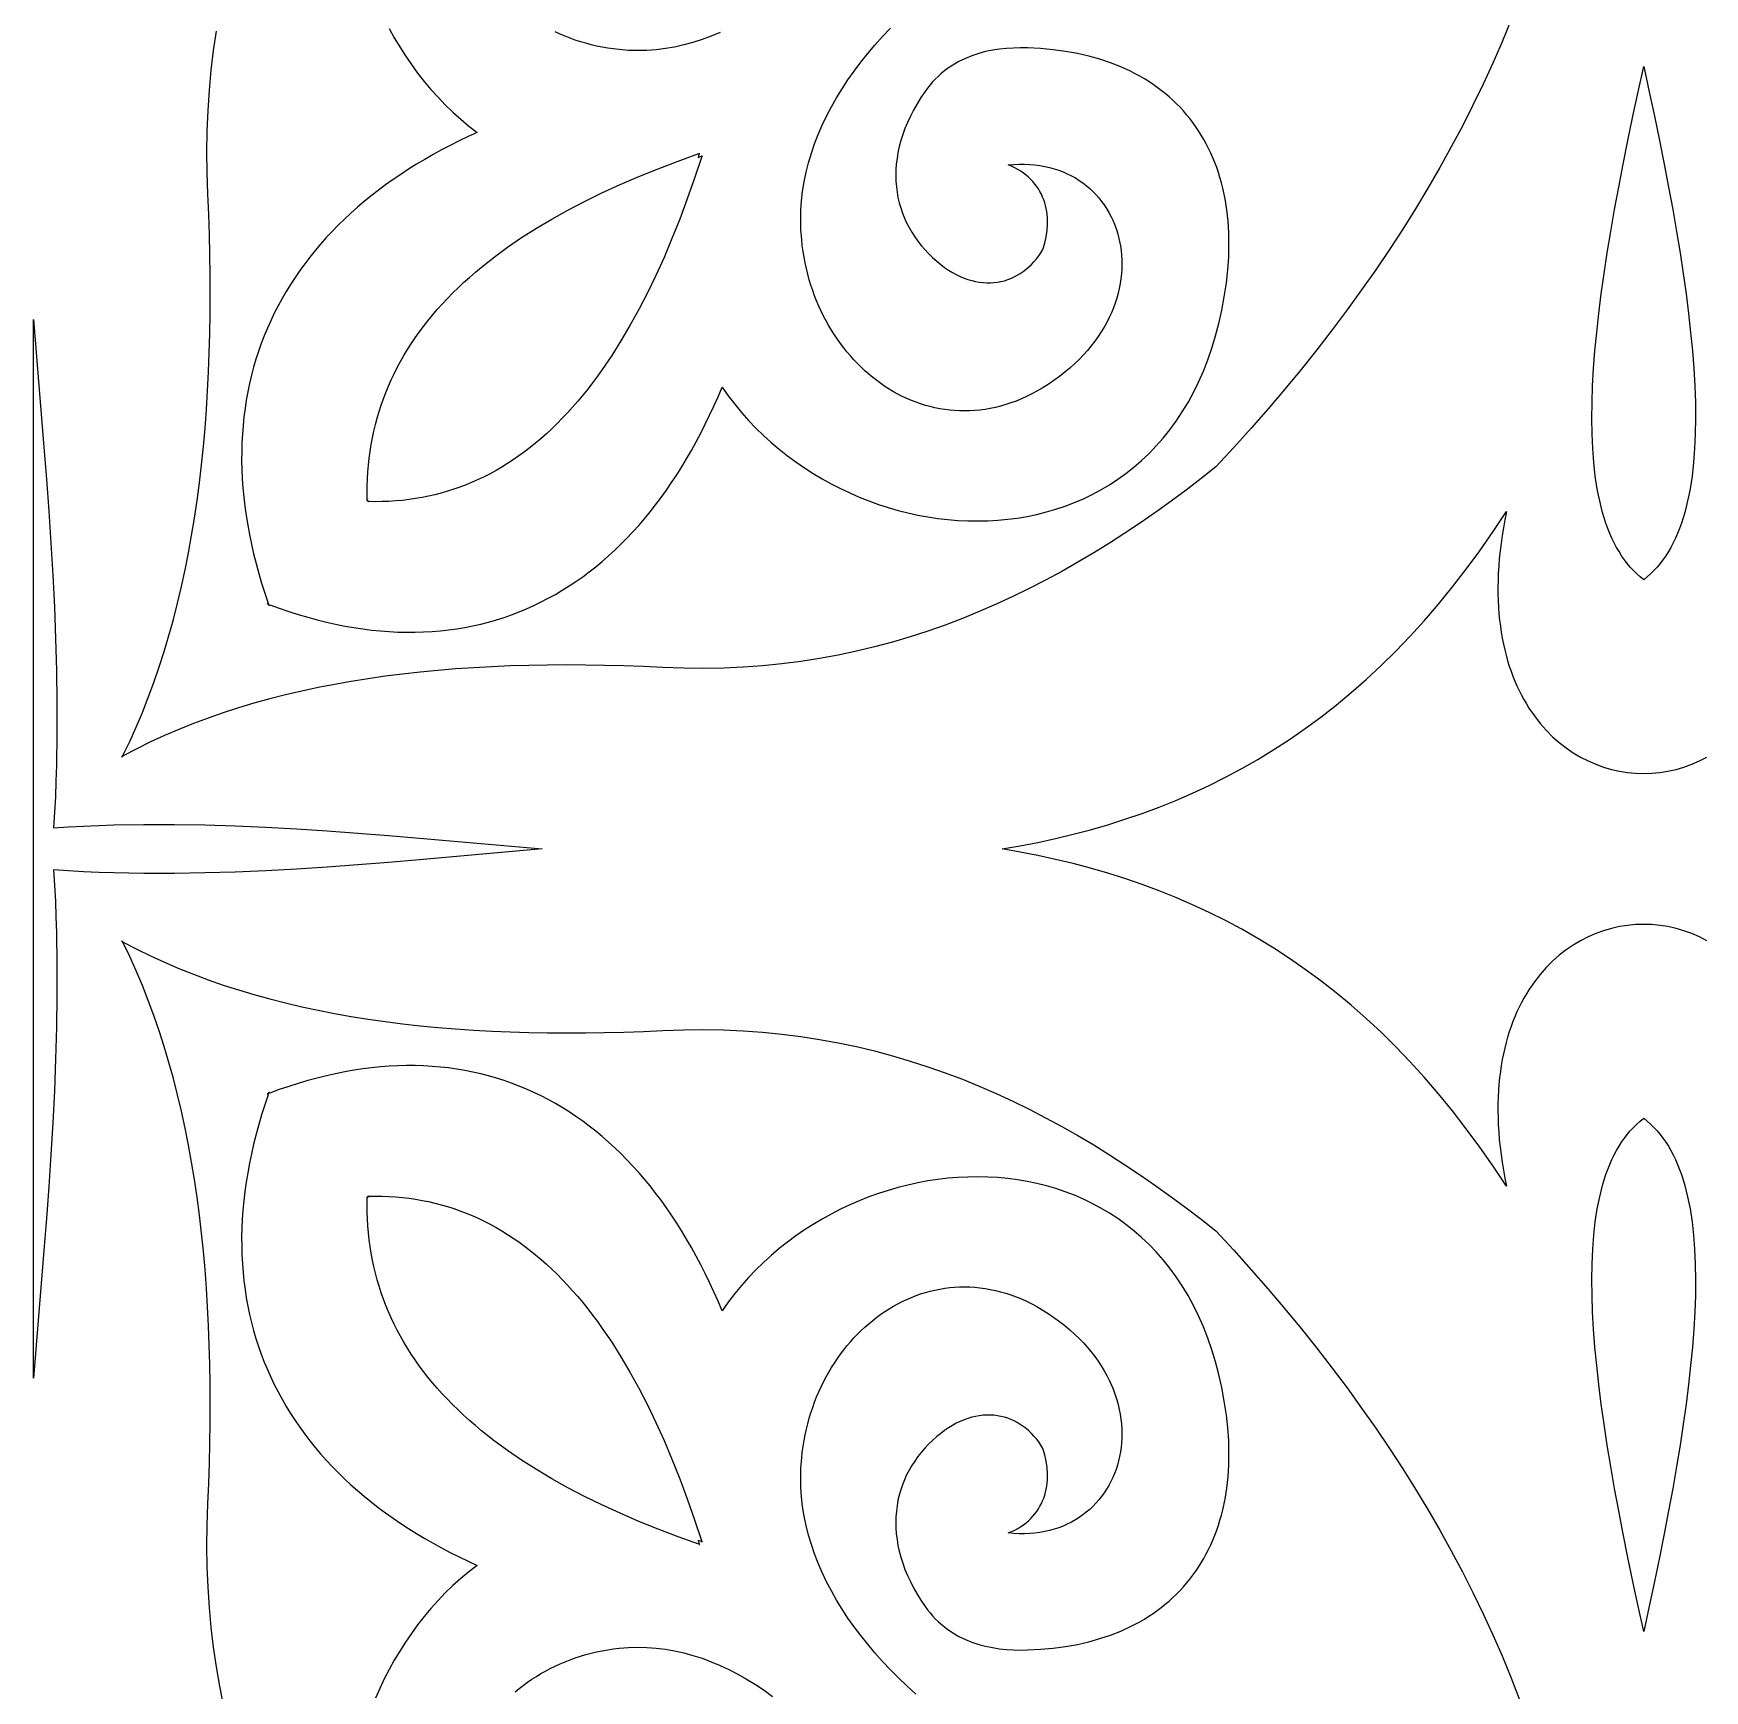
# Model space of a CAD drawing. Extents: x -375 to 375, y -1025 to 1025.
# Drawn here: x -275 to -197.2, y -663.4 to -586.3 of the extents above; entities that cross this region are included whole.
import ezdxf

# ---------------------------------------------------------------- set-up
doc = ezdxf.new("R2010")
doc.units = 0
doc.layers.add('LAYER_1', color=18, linetype='CONTINUOUS')

msp = doc.modelspace()

# ---------------------------------------------------------------- linework, layer by layer
at = {"layer": 'LAYER_1'}
for points in [[(-206.183, -585.658), (-206.594, -586.651), (-207.026, -587.638), (-207.479, -588.621), (-207.953, -589.6), (-208.447, -590.573), (-208.962, -591.542), (-209.498, -592.507), (-210.053, -593.467), (-210.63, -594.422), (-211.226, -595.373), (-211.843, -596.32), (-212.48, -597.262), (-213.136, -598.2), (-213.812, -599.133), (-214.508, -600.062), (-215.224, -600.987), (-215.959, -601.907), (-216.714, -602.823), (-217.487, -603.735), (-218.28, -604.643), (-219.092, -605.547), (-219.923, -606.446), (-220.615, -606.99), (-221.313, -607.522), (-222.016, -608.042), (-222.724, -608.55), (-223.438, -609.046), (-224.159, -609.528), (-224.885, -609.996), (-225.618, -610.45), (-226.357, -610.889), (-227.103, -611.313), (-227.856, -611.721), (-228.617, -612.113), (-229.385, -612.488), (-230.16, -612.846), (-230.944, -613.186), (-231.735, -613.508), (-232.535, -613.812), (-233.344, -614.096), (-234.161, -614.36), (-234.987, -614.605), (-235.822, -614.828), (-236.667, -615.031), (-237.521, -615.212), (-238.386, -615.37), (-239.26, -615.506), (-240.144, -615.62), (-241.039, -615.709), (-241.945, -615.774), (-242.861, -615.815), (-243.789, -615.831), (-244.728, -615.821), (-245.678, -615.785), (-246.592, -615.744), (-247.499, -615.711), (-248.399, -615.688), (-249.293, -615.674), (-250.179, -615.67), (-251.058, -615.675), (-251.929, -615.69), (-252.793, -615.716), (-253.649, -615.752), (-254.497, -615.798), (-255.337, -615.855), (-256.168, -615.924), (-256.991, -616.003), (-257.806, -616.094), (-258.612, -616.196), (-259.409, -616.31), (-260.197, -616.436), (-260.976, -616.575), (-261.745, -616.725), (-262.505, -616.889), (-263.256, -617.065), (-263.996, -617.254), (-264.727, -617.456), (-265.447, -617.672), (-266.157, -617.901), (-266.856, -618.144), (-267.545, -618.401), (-268.223, -618.672), (-268.89, -618.958), (-269.546, -619.258), (-270.191, -619.573), (-270.825, -619.903), (-270.88, -619.963), (-270.871, -619.943), (-270.891, -619.952), (-270.833, -619.894), (-270.516, -619.235), (-270.213, -618.564), (-269.925, -617.881), (-269.65, -617.187), (-269.389, -616.482), (-269.142, -615.765), (-268.909, -615.037), (-268.688, -614.299), (-268.481, -613.549), (-268.287, -612.79), (-268.105, -612.019), (-267.936, -611.239), (-267.779, -610.448), (-267.634, -609.647), (-267.501, -608.837), (-267.38, -608.017), (-267.27, -607.188), (-267.172, -606.35), (-267.085, -605.502), (-267.008, -604.646), (-266.943, -603.78), (-266.888, -602.907), (-266.843, -602.024), (-266.809, -601.134), (-266.784, -600.235), (-266.769, -599.329), (-266.764, -598.415), (-266.769, -597.493), (-266.782, -596.564), (-266.804, -595.627), (-266.836, -594.683), (-266.875, -593.733), (-266.91, -592.744), (-266.919, -591.767), (-266.904, -590.802), (-266.865, -589.848), (-266.802, -588.906), (-266.716, -587.975), (-266.607, -587.055), (-266.477, -586.145)], [(-258.431, -586.023), (-258.193, -586.456), (-257.941, -586.881), (-257.676, -587.298), (-257.397, -587.705), (-257.106, -588.103), (-256.802, -588.49), (-256.486, -588.867), (-256.156, -589.232), (-255.815, -589.586), (-255.461, -589.927), (-255.095, -590.255), (-254.717, -590.57), (-254.328, -590.87), (-254.755, -591.065), (-255.175, -591.266), (-255.587, -591.473), (-255.991, -591.684), (-256.388, -591.901), (-256.776, -592.124), (-257.157, -592.351), (-257.53, -592.584), (-257.894, -592.822), (-258.251, -593.065), (-258.599, -593.313), (-258.94, -593.566), (-259.272, -593.824), (-259.595, -594.088), (-259.911, -594.356), (-260.218, -594.629), (-260.516, -594.907), (-260.806, -595.189), (-261.088, -595.477), (-261.361, -595.769), (-261.625, -596.066), (-261.88, -596.368), (-262.127, -596.675), (-262.365, -596.986), (-262.594, -597.301), (-262.814, -597.621), (-263.026, -597.946), (-263.228, -598.275), (-263.421, -598.609), (-263.605, -598.947), (-263.78, -599.289), (-263.946, -599.636), (-264.102, -599.986), (-264.249, -600.342), (-264.387, -600.701), (-264.515, -601.065), (-264.634, -601.432), (-264.743, -601.804), (-264.843, -602.18), (-264.933, -602.56), (-265.013, -602.944), (-265.084, -603.332), (-265.144, -603.723), (-265.195, -604.119), (-265.236, -604.518), (-265.268, -604.922), (-265.289, -605.329), (-265.3, -605.74), (-265.301, -606.154), (-265.292, -606.572), (-265.272, -606.994), (-265.243, -607.419), (-265.203, -607.848), (-265.152, -608.281), (-265.092, -608.716), (-265.021, -609.156), (-264.939, -609.599), (-264.847, -610.045), (-264.744, -610.494), (-264.63, -610.947), (-264.506, -611.403), (-264.371, -611.862), (-264.225, -612.324), (-264.068, -612.79), (-264.108, -612.831), (-264.09, -612.831), (-264.079, -612.832), (-264.069, -612.825), (-264.065, -612.837), (-264.053, -612.841), (-264.06, -612.851), (-264.06, -612.856), (-264.055, -612.857), (-264.045, -612.849), (-264.042, -612.861), (-264.03, -612.866), (-264.037, -612.876), (-264.036, -612.888), (-264.036, -612.907), (-263.996, -612.865), (-263.549, -613.028), (-263.104, -613.18), (-262.663, -613.32), (-262.225, -613.45), (-261.789, -613.568), (-261.357, -613.675), (-260.929, -613.771), (-260.503, -613.856), (-260.081, -613.93), (-259.662, -613.993), (-259.246, -614.045), (-258.834, -614.087), (-258.425, -614.117), (-258.02, -614.138), (-257.618, -614.147), (-257.22, -614.146), (-256.825, -614.135), (-256.434, -614.113), (-256.046, -614.08), (-255.662, -614.037), (-255.282, -613.984), (-254.905, -613.921), (-254.532, -613.848), (-254.163, -613.764), (-253.798, -613.671), (-253.437, -613.567), (-253.08, -613.453), (-252.726, -613.33), (-252.377, -613.196), (-252.031, -613.053), (-251.69, -612.9), (-251.353, -612.737), (-251.019, -612.565), (-250.69, -612.383), (-250.366, -612.192), (-250.045, -611.991), (-249.729, -611.78), (-249.417, -611.561), (-249.109, -611.332), (-248.806, -611.093), (-248.507, -610.846), (-248.212, -610.589), (-247.922, -610.323), (-247.637, -610.048), (-247.356, -609.764), (-247.079, -609.471), (-246.807, -609.17), (-246.54, -608.859), (-246.278, -608.54), (-246.02, -608.212), (-245.767, -607.875), (-245.519, -607.53), (-245.276, -607.176), (-245.037, -606.813), (-244.803, -606.442), (-244.575, -606.063), (-244.351, -605.675), (-244.132, -605.279), (-243.919, -604.875), (-243.71, -604.463), (-243.507, -604.042), (-243.308, -603.613), (-243.115, -603.177), (-242.927, -602.732), (-242.639, -603.137), (-242.336, -603.531), (-242.021, -603.911), (-241.693, -604.279), (-241.353, -604.635), (-241.002, -604.977), (-240.64, -605.306), (-240.267, -605.623), (-239.885, -605.925), (-239.494, -606.215), (-239.093, -606.491), (-238.685, -606.753), (-238.269, -607.001), (-237.846, -607.235), (-237.416, -607.455), (-236.98, -607.661), (-236.538, -607.852), (-236.092, -608.029), (-235.641, -608.19), (-235.187, -608.337), (-234.728, -608.469), (-234.267, -608.586), (-233.804, -608.687), (-233.339, -608.773), (-232.873, -608.843), (-232.406, -608.898), (-231.939, -608.937), (-231.472, -608.959), (-231.006, -608.965), (-230.542, -608.956), (-230.079, -608.929), (-229.62, -608.886), (-229.163, -608.826), (-228.709, -608.749), (-228.26, -608.656), (-227.816, -608.545), (-227.377, -608.416), (-226.943, -608.271), (-226.516, -608.107), (-226.095, -607.926), (-225.682, -607.727), (-225.277, -607.509), (-224.88, -607.274), (-224.492, -607.02), (-224.113, -606.748), (-223.745, -606.457), (-223.387, -606.148), (-223.04, -605.819), (-222.705, -605.471), (-222.382, -605.104), (-222.072, -604.718), (-221.775, -604.312), (-221.491, -603.887), (-221.222, -603.442), (-220.968, -602.977), (-220.729, -602.492), (-220.506, -601.986), (-220.3, -601.46), (-220.11, -600.914), (-219.938, -600.347), (-219.784, -599.76), (-219.649, -599.151), (-219.533, -598.521), (-219.436, -597.87), (-219.371, -597.27), (-219.33, -596.683), (-219.315, -596.11), (-219.325, -595.55), (-219.359, -595.005), (-219.417, -594.474), (-219.5, -593.958), (-219.606, -593.458), (-219.668, -593.213), (-219.736, -592.973), (-219.81, -592.736), (-219.889, -592.504), (-219.975, -592.275), (-220.066, -592.051), (-220.163, -591.831), (-220.265, -591.615), (-220.373, -591.403), (-220.487, -591.196), (-220.607, -590.993), (-220.732, -590.794), (-220.862, -590.6), (-220.998, -590.41), (-221.14, -590.225), (-221.287, -590.044), (-221.439, -589.868), (-221.597, -589.697), (-221.76, -589.53), (-221.929, -589.368), (-222.103, -589.211), (-222.282, -589.059), (-222.467, -588.911), (-222.656, -588.769), (-222.851, -588.631), (-223.051, -588.498), (-223.256, -588.371), (-223.466, -588.248), (-223.682, -588.131), (-223.902, -588.019), (-224.358, -587.81), (-224.833, -587.623), (-225.329, -587.457), (-225.843, -587.313), (-226.377, -587.192), (-226.93, -587.093), (-227.501, -587.017), (-228.09, -586.964), (-228.698, -586.935), (-229.023, -586.93), (-229.349, -586.936), (-229.676, -586.956), (-230.003, -586.99), (-230.329, -587.04), (-230.652, -587.106), (-230.971, -587.191), (-231.285, -587.294), (-231.593, -587.419), (-231.893, -587.564), (-232.184, -587.732), (-232.466, -587.924), (-232.737, -588.141), (-232.868, -588.26), (-232.995, -588.385), (-233.12, -588.517), (-233.24, -588.655), (-233.357, -588.801), (-233.471, -588.955), (-233.665, -589.246), (-233.844, -589.536), (-234.007, -589.825), (-234.155, -590.113), (-234.288, -590.399), (-234.406, -590.684), (-234.509, -590.967), (-234.597, -591.248), (-234.672, -591.526), (-234.732, -591.802), (-234.778, -592.076), (-234.811, -592.346), (-234.83, -592.614), (-234.836, -592.878), (-234.829, -593.14), (-234.809, -593.397), (-234.777, -593.651), (-234.732, -593.9), (-234.675, -594.146), (-234.606, -594.387), (-234.525, -594.623), (-234.433, -594.855), (-234.33, -595.082), (-234.215, -595.303), (-234.09, -595.519), (-233.954, -595.73), (-233.807, -595.935), (-233.65, -596.134), (-233.483, -596.327), (-233.307, -596.513), (-233.12, -596.693), (-232.925, -596.867), (-232.743, -597.016), (-232.561, -597.152), (-232.379, -597.276), (-232.197, -597.388), (-232.016, -597.488), (-231.835, -597.575), (-231.654, -597.651), (-231.475, -597.716), (-231.296, -597.769), (-231.12, -597.811), (-230.944, -597.843), (-230.77, -597.863), (-230.599, -597.873), (-230.429, -597.873), (-230.262, -597.863), (-230.097, -597.842), (-229.935, -597.812), (-229.777, -597.772), (-229.621, -597.723), (-229.469, -597.665), (-229.32, -597.598), (-229.175, -597.522), (-229.034, -597.437), (-228.898, -597.344), (-228.766, -597.243), (-228.638, -597.134), (-228.516, -597.017), (-228.398, -596.892), (-228.286, -596.76), (-228.179, -596.62), (-228.078, -596.474), (-227.982, -596.32), (-227.891, -596.024), (-227.823, -595.726), (-227.779, -595.429), (-227.761, -595.133), (-227.768, -594.842), (-227.8, -594.556), (-227.825, -594.416), (-227.858, -594.277), (-227.896, -594.141), (-227.942, -594.008), (-227.994, -593.877), (-228.052, -593.749), (-228.118, -593.624), (-228.19, -593.502), (-228.269, -593.384), (-228.355, -593.27), (-228.448, -593.16), (-228.547, -593.054), (-228.654, -592.952), (-228.768, -592.855), (-228.889, -592.762), (-229.017, -592.675), (-229.152, -592.593), (-229.294, -592.517), (-229.444, -592.446), (-229.601, -592.381), (-229.34, -592.358), (-229.085, -592.346), (-228.835, -592.345), (-228.59, -592.355), (-228.352, -592.375), (-228.118, -592.406), (-227.891, -592.447), (-227.67, -592.497), (-227.454, -592.557), (-227.245, -592.626), (-227.042, -592.704), (-226.845, -592.791), (-226.655, -592.886), (-226.471, -592.989), (-226.294, -593.101), (-226.124, -593.219), (-225.96, -593.346), (-225.804, -593.479), (-225.655, -593.619), (-225.513, -593.766), (-225.378, -593.919), (-225.25, -594.078), (-225.131, -594.243), (-225.018, -594.414), (-224.914, -594.59), (-224.817, -594.771), (-224.728, -594.956), (-224.648, -595.146), (-224.575, -595.341), (-224.511, -595.539), (-224.455, -595.741), (-224.408, -595.947), (-224.369, -596.155), (-224.339, -596.367), (-224.318, -596.581), (-224.306, -596.798), (-224.302, -597.017), (-224.308, -597.238), (-224.323, -597.46), (-224.348, -597.684), (-224.382, -597.908), (-224.425, -598.134), (-224.479, -598.36), (-224.541, -598.587), (-224.614, -598.813), (-224.697, -599.04), (-224.79, -599.266), (-224.893, -599.491), (-225.007, -599.715), (-225.131, -599.938), (-225.265, -600.159), (-225.41, -600.379), (-225.566, -600.596), (-225.733, -600.812), (-225.91, -601.024), (-226.099, -601.234), (-226.299, -601.441), (-226.51, -601.644), (-226.733, -601.844), (-226.967, -602.04), (-227.212, -602.232), (-227.47, -602.419), (-227.739, -602.602), (-228.02, -602.78), (-228.261, -602.92), (-228.503, -603.05), (-228.745, -603.169), (-228.987, -603.279), (-229.229, -603.378), (-229.471, -603.467), (-229.713, -603.546), (-229.954, -603.616), (-230.195, -603.676), (-230.436, -603.726), (-230.675, -603.767), (-230.914, -603.799), (-231.153, -603.822), (-231.39, -603.836), (-231.626, -603.841), (-231.86, -603.838), (-232.093, -603.826), (-232.325, -603.805), (-232.555, -603.776), (-232.783, -603.739), (-233.009, -603.693), (-233.234, -603.64), (-233.456, -603.579), (-233.676, -603.51), (-233.893, -603.434), (-234.108, -603.35), (-234.321, -603.259), (-234.53, -603.16), (-234.737, -603.055), (-234.941, -602.942), (-235.141, -602.823), (-235.339, -602.697), (-235.533, -602.564), (-235.723, -602.425), (-235.91, -602.279), (-236.094, -602.128), (-236.273, -601.97), (-236.448, -601.806), (-236.62, -601.636), (-236.787, -601.461), (-236.95, -601.28), (-237.108, -601.094), (-237.262, -600.902), (-237.411, -600.705), (-237.555, -600.503), (-237.694, -600.296), (-237.828, -600.084), (-237.957, -599.868), (-238.081, -599.646), (-238.199, -599.421), (-238.312, -599.191), (-238.419, -598.957), (-238.52, -598.718), (-238.616, -598.476), (-238.705, -598.23), (-238.788, -597.98), (-238.865, -597.727), (-238.936, -597.47), (-239, -597.21), (-239.057, -596.946), (-239.107, -596.679), (-239.151, -596.41), (-239.188, -596.138), (-239.217, -595.862), (-239.251, -595.41), (-239.263, -594.959), (-239.253, -594.509), (-239.223, -594.06), (-239.172, -593.612), (-239.1, -593.166), (-239.008, -592.722), (-238.897, -592.28), (-238.766, -591.84), (-238.616, -591.402), (-238.448, -590.967), (-238.261, -590.534), (-238.056, -590.105), (-237.833, -589.678), (-237.593, -589.255), (-237.336, -588.835), (-237.062, -588.419), (-236.771, -588.007), (-236.465, -587.599), (-236.143, -587.195), (-235.806, -586.796), (-235.453, -586.401), (-235.086, -586.011)], [(-243.02, -586.21), (-243.438, -586.385), (-243.859, -586.541), (-244.282, -586.677), (-244.707, -586.793), (-245.134, -586.889), (-245.563, -586.963), (-245.993, -587.016), (-246.425, -587.048), (-246.858, -587.058), (-247.291, -587.045), (-247.726, -587.01), (-247.99, -586.979), (-248.252, -586.941), (-248.511, -586.896), (-248.767, -586.843), (-249.02, -586.784), (-249.271, -586.717), (-249.518, -586.644), (-249.761, -586.564), (-250.001, -586.478), (-250.238, -586.385), (-250.471, -586.285), (-250.7, -586.18)], [(-197.058, -628.514), (-197.407, -628.336), (-197.764, -628.181), (-198.127, -628.05), (-198.495, -627.943), (-198.868, -627.859), (-199.243, -627.8), (-199.621, -627.764), (-200, -627.752), (-200.379, -627.764), (-200.757, -627.8), (-201.132, -627.859), (-201.505, -627.943), (-201.873, -628.05), (-202.236, -628.181), (-202.593, -628.336), (-202.942, -628.514), (-203.283, -628.717), (-203.614, -628.943), (-203.935, -629.193), (-204.245, -629.467), (-204.542, -629.765), (-204.825, -630.086), (-205.093, -630.432), (-205.346, -630.801), (-205.466, -630.994), (-205.582, -631.194), (-205.694, -631.399), (-205.8, -631.611), (-205.902, -631.828), (-206, -632.052), (-206.092, -632.281), (-206.179, -632.516), (-206.261, -632.757), (-206.337, -633.004), (-206.408, -633.258), (-206.474, -633.517), (-206.533, -633.782), (-206.587, -634.053), (-206.635, -634.33), (-206.676, -634.612), (-206.711, -634.901), (-206.74, -635.196), (-206.762, -635.497), (-206.778, -635.804), (-206.787, -636.116), (-206.788, -636.435), (-206.783, -636.76), (-206.771, -637.09), (-206.751, -637.427), (-206.724, -637.769), (-206.689, -638.118), (-206.646, -638.472), (-206.595, -638.832), (-206.537, -639.199), (-206.47, -639.571), (-206.395, -639.949), (-207.008, -639.022), (-207.63, -638.128), (-208.261, -637.268), (-208.901, -636.441), (-209.55, -635.646), (-210.207, -634.883), (-210.873, -634.151), (-211.548, -633.449), (-212.231, -632.777), (-212.922, -632.135), (-213.621, -631.521), (-214.327, -630.936), (-215.042, -630.378), (-215.764, -629.847), (-216.493, -629.342), (-217.23, -628.863), (-217.973, -628.41), (-218.724, -627.981), (-219.481, -627.576), (-220.245, -627.195), (-221.015, -626.837), (-221.792, -626.501), (-222.575, -626.186), (-223.364, -625.893), (-224.159, -625.621), (-224.96, -625.368), (-225.766, -625.135), (-226.578, -624.921), (-227.395, -624.725), (-228.217, -624.546), (-229.044, -624.385), (-229.876, -624.239), (-229.044, -624.093), (-228.217, -623.932), (-227.395, -623.753), (-226.578, -623.557), (-225.766, -623.343), (-224.96, -623.11), (-224.159, -622.857), (-223.364, -622.585), (-222.575, -622.292), (-221.792, -621.978), (-221.015, -621.642), (-220.245, -621.283), (-219.481, -620.902), (-218.724, -620.497), (-217.973, -620.068), (-217.23, -619.615), (-216.493, -619.136), (-215.764, -618.632), (-215.042, -618.101), (-214.327, -617.543), (-213.621, -616.957), (-212.922, -616.343), (-212.231, -615.701), (-211.548, -615.029), (-210.873, -614.327), (-210.207, -613.595), (-209.55, -612.832), (-208.901, -612.037), (-208.261, -611.21), (-207.63, -610.35), (-207.008, -609.456), (-206.395, -608.529), (-206.47, -608.907), (-206.537, -609.28), (-206.595, -609.646), (-206.646, -610.006), (-206.689, -610.361), (-206.724, -610.709), (-206.751, -611.051), (-206.771, -611.388), (-206.783, -611.719), (-206.788, -612.043), (-206.787, -612.362), (-206.778, -612.675), (-206.762, -612.981), (-206.74, -613.282), (-206.711, -613.577), (-206.676, -613.866), (-206.635, -614.149), (-206.587, -614.426), (-206.533, -614.696), (-206.474, -614.962), (-206.408, -615.221), (-206.337, -615.474), (-206.261, -615.721), (-206.179, -615.962), (-206.092, -616.197), (-206, -616.427), (-205.902, -616.65), (-205.8, -616.867), (-205.694, -617.079), (-205.582, -617.284), (-205.466, -617.484), (-205.346, -617.677), (-205.093, -618.046), (-204.825, -618.392), (-204.542, -618.713), (-204.245, -619.011), (-203.935, -619.285), (-203.614, -619.535), (-203.283, -619.761), (-202.942, -619.964), (-202.593, -620.143), (-202.236, -620.297), (-201.873, -620.428), (-201.505, -620.536), (-201.132, -620.619), (-200.757, -620.679), (-200.379, -620.714), (-200, -620.726), (-199.621, -620.714), (-199.243, -620.679), (-198.868, -620.619), (-198.495, -620.536), (-198.127, -620.428), (-197.764, -620.297), (-197.407, -620.143), (-197.058, -619.964)], [(-266.15, -664.121), (-266.324, -663.232), (-266.477, -662.333), (-266.607, -661.423), (-266.716, -660.503), (-266.802, -659.572), (-266.865, -658.63), (-266.904, -657.676), (-266.919, -656.711), (-266.91, -655.734), (-266.875, -654.745), (-266.836, -653.795), (-266.804, -652.851), (-266.782, -651.915), (-266.769, -650.985), (-266.764, -650.063), (-266.769, -649.149), (-266.784, -648.243), (-266.809, -647.344), (-266.843, -646.454), (-266.888, -645.571), (-266.943, -644.698), (-267.008, -643.832), (-267.085, -642.976), (-267.172, -642.128), (-267.27, -641.29), (-267.38, -640.461), (-267.501, -639.641), (-267.634, -638.831), (-267.779, -638.03), (-267.936, -637.24), (-268.105, -636.459), (-268.287, -635.689), (-268.481, -634.929), (-268.688, -634.179), (-268.909, -633.441), (-269.142, -632.713), (-269.389, -631.996), (-269.65, -631.291), (-269.925, -630.597), (-270.213, -629.914), (-270.516, -629.243), (-270.833, -628.584), (-270.891, -628.526), (-270.871, -628.535), (-270.88, -628.515), (-270.825, -628.575), (-270.191, -628.905), (-269.546, -629.22), (-268.89, -629.52), (-268.223, -629.806), (-267.545, -630.077), (-266.856, -630.334), (-266.157, -630.577), (-265.447, -630.807), (-264.727, -631.022), (-263.996, -631.225), (-263.256, -631.414), (-262.505, -631.59), (-261.745, -631.753), (-260.976, -631.904), (-260.197, -632.042), (-259.409, -632.168), (-258.612, -632.282), (-257.806, -632.384), (-256.991, -632.475), (-256.168, -632.555), (-255.337, -632.623), (-254.497, -632.68), (-253.649, -632.726), (-252.793, -632.762), (-251.929, -632.788), (-251.058, -632.803), (-250.179, -632.809), (-249.293, -632.804), (-248.399, -632.79), (-247.499, -632.767), (-246.592, -632.735), (-245.678, -632.693), (-244.728, -632.657), (-243.789, -632.647), (-242.861, -632.663), (-241.945, -632.704), (-241.039, -632.769), (-240.144, -632.859), (-239.26, -632.972), (-238.386, -633.108), (-237.521, -633.267), (-236.667, -633.447), (-235.822, -633.65), (-234.987, -633.874), (-234.161, -634.118), (-233.344, -634.382), (-232.535, -634.667), (-231.735, -634.97), (-230.944, -635.292), (-230.16, -635.632), (-229.385, -635.99), (-228.617, -636.365), (-227.856, -636.757), (-227.103, -637.165), (-226.357, -637.589), (-225.618, -638.028), (-224.885, -638.482), (-224.159, -638.95), (-223.438, -639.432), (-222.724, -639.928), (-222.016, -640.436), (-221.313, -640.956), (-220.615, -641.488), (-219.923, -642.032), (-219.092, -642.931), (-218.28, -643.835), (-217.487, -644.743), (-216.714, -645.655), (-215.959, -646.571), (-215.224, -647.491), (-214.508, -648.416), (-213.812, -649.345), (-213.136, -650.278), (-212.48, -651.216), (-211.843, -652.158), (-211.226, -653.105), (-210.63, -654.056), (-210.053, -655.011), (-209.498, -655.971), (-208.962, -656.936), (-208.447, -657.905), (-207.953, -658.878), (-207.479, -659.857), (-207.026, -660.84), (-206.594, -661.827), (-206.183, -662.82), (-205.794, -663.817)], [(-233.9, -663.606), (-234.309, -663.231), (-234.705, -662.852), (-235.086, -662.467), (-235.453, -662.077), (-235.806, -661.682), (-236.143, -661.283), (-236.465, -660.879), (-236.771, -660.471), (-237.062, -660.059), (-237.336, -659.643), (-237.593, -659.223), (-237.833, -658.8), (-238.056, -658.374), (-238.261, -657.944), (-238.448, -657.511), (-238.616, -657.076), (-238.766, -656.638), (-238.897, -656.198), (-239.008, -655.756), (-239.1, -655.312), (-239.172, -654.866), (-239.223, -654.418), (-239.253, -653.969), (-239.263, -653.519), (-239.251, -653.068), (-239.217, -652.616), (-239.188, -652.341), (-239.151, -652.068), (-239.107, -651.799), (-239.057, -651.532), (-239, -651.269), (-238.936, -651.008), (-238.865, -650.751), (-238.788, -650.498), (-238.705, -650.248), (-238.616, -650.002), (-238.52, -649.76), (-238.419, -649.522), (-238.312, -649.287), (-238.199, -649.057), (-238.081, -648.832), (-237.957, -648.611), (-237.828, -648.394), (-237.694, -648.182), (-237.555, -647.975), (-237.411, -647.773), (-237.262, -647.576), (-237.108, -647.384), (-236.95, -647.198), (-236.787, -647.017), (-236.62, -646.842), (-236.448, -646.672), (-236.273, -646.508), (-236.094, -646.351), (-235.91, -646.199), (-235.723, -646.053), (-235.533, -645.914), (-235.339, -645.782), (-235.141, -645.656), (-234.941, -645.536), (-234.737, -645.424), (-234.53, -645.318), (-234.321, -645.22), (-234.108, -645.128), (-233.893, -645.044), (-233.676, -644.968), (-233.456, -644.899), (-233.234, -644.838), (-233.009, -644.785), (-232.783, -644.739), (-232.555, -644.702), (-232.325, -644.673), (-232.093, -644.653), (-231.86, -644.64), (-231.626, -644.637), (-231.39, -644.642), (-231.153, -644.656), (-230.914, -644.679), (-230.675, -644.711), (-230.436, -644.752), (-230.195, -644.802), (-229.954, -644.862), (-229.713, -644.932), (-229.471, -645.011), (-229.229, -645.101), (-228.987, -645.2), (-228.745, -645.309), (-228.503, -645.428), (-228.261, -645.558), (-228.02, -645.698), (-227.739, -645.876), (-227.47, -646.059), (-227.212, -646.246), (-226.967, -646.438), (-226.733, -646.634), (-226.51, -646.834), (-226.299, -647.037), (-226.099, -647.244), (-225.91, -647.454), (-225.733, -647.666), (-225.566, -647.882), (-225.41, -648.099), (-225.265, -648.319), (-225.131, -648.54), (-225.007, -648.763), (-224.893, -648.987), (-224.79, -649.213), (-224.697, -649.438), (-224.614, -649.665), (-224.541, -649.891), (-224.479, -650.118), (-224.425, -650.344), (-224.382, -650.57), (-224.348, -650.795), (-224.323, -651.018), (-224.308, -651.241), (-224.302, -651.461), (-224.306, -651.68), (-224.318, -651.897), (-224.339, -652.111), (-224.369, -652.323), (-224.408, -652.532), (-224.455, -652.737), (-224.511, -652.939), (-224.575, -653.137), (-224.648, -653.332), (-224.728, -653.522), (-224.817, -653.708), (-224.914, -653.888), (-225.018, -654.064), (-225.131, -654.235), (-225.25, -654.4), (-225.378, -654.559), (-225.513, -654.712), (-225.655, -654.859), (-225.804, -654.999), (-225.96, -655.132), (-226.124, -655.259), (-226.294, -655.378), (-226.471, -655.489), (-226.655, -655.592), (-226.845, -655.687), (-227.042, -655.774), (-227.245, -655.852), (-227.454, -655.921), (-227.67, -655.981), (-227.891, -656.031), (-228.118, -656.072), (-228.352, -656.103), (-228.59, -656.123), (-228.835, -656.133), (-229.085, -656.132), (-229.34, -656.12), (-229.601, -656.097), (-229.444, -656.032), (-229.294, -655.961), (-229.152, -655.885), (-229.017, -655.803), (-228.889, -655.716), (-228.768, -655.623), (-228.654, -655.526), (-228.547, -655.425), (-228.448, -655.318), (-228.355, -655.208), (-228.269, -655.094), (-228.19, -654.976), (-228.118, -654.854), (-228.052, -654.729), (-227.994, -654.601), (-227.942, -654.47), (-227.896, -654.337), (-227.858, -654.201), (-227.825, -654.062), (-227.8, -653.922), (-227.768, -653.636), (-227.761, -653.345), (-227.779, -653.05), (-227.823, -652.752), (-227.891, -652.454), (-227.982, -652.158), (-228.078, -652.005), (-228.179, -651.858), (-228.286, -651.719), (-228.398, -651.586), (-228.516, -651.462), (-228.638, -651.344), (-228.766, -651.235), (-228.898, -651.134), (-229.034, -651.041), (-229.175, -650.956), (-229.32, -650.88), (-229.469, -650.813), (-229.621, -650.755), (-229.777, -650.706), (-229.935, -650.666), (-230.097, -650.636), (-230.262, -650.615), (-230.429, -650.605), (-230.599, -650.605), (-230.77, -650.615), (-230.944, -650.635), (-231.12, -650.667), (-231.296, -650.709), (-231.475, -650.762), (-231.654, -650.827), (-231.835, -650.903), (-232.016, -650.991), (-232.197, -651.09), (-232.379, -651.202), (-232.561, -651.326), (-232.743, -651.462), (-232.925, -651.611), (-233.12, -651.785), (-233.307, -651.965), (-233.483, -652.151), (-233.65, -652.344), (-233.807, -652.543), (-233.954, -652.748), (-234.09, -652.959), (-234.215, -653.175), (-234.33, -653.397), (-234.433, -653.623), (-234.525, -653.855), (-234.606, -654.091), (-234.675, -654.333), (-234.732, -654.578), (-234.777, -654.828), (-234.809, -655.081), (-234.829, -655.339), (-234.836, -655.6), (-234.83, -655.864), (-234.811, -656.132), (-234.778, -656.402), (-234.732, -656.676), (-234.672, -656.952), (-234.597, -657.231), (-234.509, -657.511), (-234.406, -657.794), (-234.288, -658.079), (-234.155, -658.365), (-234.007, -658.653), (-233.844, -658.942), (-233.665, -659.232), (-233.471, -659.524), (-233.357, -659.677), (-233.24, -659.823), (-233.12, -659.962), (-232.995, -660.093), (-232.868, -660.218), (-232.737, -660.337), (-232.466, -660.554), (-232.184, -660.746), (-231.893, -660.914), (-231.593, -661.06), (-231.285, -661.184), (-230.971, -661.287), (-230.652, -661.372), (-230.329, -661.439), (-230.003, -661.488), (-229.676, -661.523), (-229.349, -661.542), (-229.023, -661.549), (-228.698, -661.543), (-228.09, -661.514), (-227.501, -661.461), (-226.93, -661.385), (-226.377, -661.287), (-225.843, -661.165), (-225.329, -661.021), (-224.833, -660.855), (-224.358, -660.668), (-223.902, -660.459), (-223.682, -660.347), (-223.466, -660.23), (-223.256, -660.107), (-223.051, -659.98), (-222.851, -659.847), (-222.656, -659.71), (-222.467, -659.567), (-222.282, -659.42), (-222.103, -659.267), (-221.929, -659.11), (-221.76, -658.948), (-221.597, -658.781), (-221.439, -658.61), (-221.287, -658.434), (-221.14, -658.253), (-220.998, -658.068), (-220.862, -657.878), (-220.732, -657.684), (-220.607, -657.485), (-220.487, -657.282), (-220.373, -657.075), (-220.265, -656.863), (-220.163, -656.647), (-220.066, -656.427), (-219.975, -656.203), (-219.889, -655.975), (-219.81, -655.742), (-219.736, -655.506), (-219.668, -655.265), (-219.606, -655.021), (-219.5, -654.52), (-219.417, -654.004), (-219.359, -653.473), (-219.325, -652.928), (-219.315, -652.368), (-219.33, -651.795), (-219.371, -651.208), (-219.436, -650.608), (-219.533, -649.957), (-219.649, -649.327), (-219.784, -648.719), (-219.938, -648.131), (-220.11, -647.564), (-220.3, -647.018), (-220.506, -646.492), (-220.729, -645.987), (-220.968, -645.501), (-221.222, -645.036), (-221.491, -644.591), (-221.775, -644.166), (-222.072, -643.76), (-222.382, -643.374), (-222.705, -643.007), (-223.04, -642.659), (-223.387, -642.331), (-223.745, -642.021), (-224.113, -641.73), (-224.492, -641.458), (-224.88, -641.204), (-225.277, -640.969), (-225.682, -640.751), (-226.095, -640.552), (-226.516, -640.371), (-226.943, -640.208), (-227.377, -640.062), (-227.816, -639.933), (-228.26, -639.822), (-228.709, -639.729), (-229.163, -639.652), (-229.62, -639.592), (-230.079, -639.549), (-230.542, -639.523), (-231.006, -639.513), (-231.472, -639.519), (-231.939, -639.542), (-232.406, -639.58), (-232.873, -639.635), (-233.339, -639.705), (-233.804, -639.791), (-234.267, -639.892), (-234.728, -640.009), (-235.187, -640.141), (-235.641, -640.288), (-236.092, -640.45), (-236.538, -640.626), (-236.98, -640.817), (-237.416, -641.023), (-237.846, -641.243), (-238.269, -641.477), (-238.685, -641.725), (-239.093, -641.987), (-239.494, -642.263), (-239.885, -642.553), (-240.267, -642.856), (-240.64, -643.172), (-241.002, -643.501), (-241.353, -643.844), (-241.693, -644.199), (-242.021, -644.567), (-242.336, -644.948), (-242.639, -645.341), (-242.927, -645.746), (-243.115, -645.301), (-243.308, -644.865), (-243.507, -644.436), (-243.71, -644.016), (-243.919, -643.603), (-244.132, -643.199), (-244.351, -642.803), (-244.575, -642.415), (-244.803, -642.036), (-245.037, -641.665), (-245.276, -641.302), (-245.519, -640.949), (-245.767, -640.603), (-246.02, -640.266), (-246.278, -639.938), (-246.54, -639.619), (-246.807, -639.308), (-247.079, -639.007), (-247.356, -638.714), (-247.637, -638.43), (-247.922, -638.155), (-248.212, -637.889), (-248.507, -637.633), (-248.806, -637.385), (-249.109, -637.147), (-249.417, -636.918), (-249.729, -636.698), (-250.045, -636.487), (-250.366, -636.286), (-250.69, -636.095), (-251.019, -635.913), (-251.353, -635.741), (-251.69, -635.578), (-252.031, -635.425), (-252.377, -635.282), (-252.726, -635.148), (-253.08, -635.025), (-253.437, -634.911), (-253.798, -634.808), (-254.163, -634.714), (-254.532, -634.63), (-254.905, -634.557), (-255.282, -634.494), (-255.662, -634.441), (-256.046, -634.398), (-256.434, -634.366), (-256.825, -634.344), (-257.22, -634.332), (-257.618, -634.331), (-258.02, -634.341), (-258.425, -634.361), (-258.834, -634.392), (-259.246, -634.433), (-259.662, -634.485), (-260.081, -634.549), (-260.503, -634.623), (-260.929, -634.708), (-261.357, -634.803), (-261.789, -634.911), (-262.225, -635.029), (-262.663, -635.158), (-263.104, -635.298), (-263.549, -635.45), (-263.996, -635.613), (-264.036, -635.571), (-264.036, -635.59), (-264.037, -635.602), (-264.03, -635.612), (-264.042, -635.617), (-264.045, -635.629), (-264.055, -635.621), (-264.06, -635.622), (-264.06, -635.627), (-264.053, -635.637), (-264.065, -635.641), (-264.069, -635.653), (-264.079, -635.646), (-264.09, -635.647), (-264.108, -635.647), (-264.068, -635.688), (-264.225, -636.154), (-264.371, -636.616), (-264.506, -637.075), (-264.63, -637.531), (-264.744, -637.984), (-264.847, -638.434), (-264.939, -638.88), (-265.021, -639.322), (-265.092, -639.762), (-265.152, -640.198), (-265.203, -640.63), (-265.243, -641.059), (-265.272, -641.484), (-265.292, -641.906), (-265.301, -642.324), (-265.3, -642.739), (-265.289, -643.149), (-265.268, -643.556), (-265.236, -643.96), (-265.195, -644.359), (-265.144, -644.755), (-265.084, -645.147), (-265.013, -645.534), (-264.933, -645.918), (-264.843, -646.298), (-264.743, -646.674), (-264.634, -647.046), (-264.515, -647.414), (-264.387, -647.777), (-264.249, -648.136), (-264.102, -648.492), (-263.946, -648.843), (-263.78, -649.189), (-263.605, -649.532), (-263.421, -649.869), (-263.228, -650.203), (-263.026, -650.532), (-262.814, -650.857), (-262.594, -651.177), (-262.365, -651.493), (-262.127, -651.804), (-261.88, -652.11), (-261.625, -652.412), (-261.361, -652.709), (-261.088, -653.001), (-260.806, -653.289), (-260.516, -653.571), (-260.218, -653.849), (-259.911, -654.122), (-259.595, -654.391), (-259.272, -654.654), (-258.94, -654.912), (-258.599, -655.165), (-258.251, -655.413), (-257.894, -655.656), (-257.53, -655.894), (-257.157, -656.127), (-256.776, -656.354), (-256.388, -656.577), (-255.991, -656.794), (-255.587, -657.005), (-255.175, -657.212), (-254.755, -657.413), (-254.328, -657.608), (-254.717, -657.909), (-255.095, -658.223), (-255.461, -658.551), (-255.815, -658.892), (-256.156, -659.246), (-256.486, -659.611), (-256.802, -659.988), (-257.106, -660.375), (-257.397, -660.773), (-257.676, -661.18), (-257.941, -661.597), (-258.193, -662.022), (-258.431, -662.455), (-258.656, -662.895), (-258.868, -663.342), (-259.065, -663.796)], [(-252.57, -663.502), (-252.38, -663.347), (-252.186, -663.197), (-251.987, -663.052), (-251.784, -662.913), (-251.575, -662.779), (-251.363, -662.65), (-251.146, -662.527), (-250.925, -662.409), (-250.7, -662.298), (-250.471, -662.193), (-250.238, -662.094), (-250.001, -662.001), (-249.761, -661.914), (-249.518, -661.834), (-249.271, -661.761), (-249.02, -661.694), (-248.767, -661.635), (-248.511, -661.582), (-248.252, -661.537), (-247.99, -661.499), (-247.726, -661.468), (-247.291, -661.433), (-246.858, -661.42), (-246.425, -661.43), (-245.993, -661.462), (-245.563, -661.515), (-245.134, -661.59), (-244.707, -661.685), (-244.282, -661.801), (-243.859, -661.937), (-243.438, -662.093), (-243.02, -662.268), (-242.604, -662.463), (-242.191, -662.676), (-241.781, -662.908), (-241.375, -663.158), (-240.971, -663.425), (-240.571, -663.71)]]:
    msp.add_lwpolyline(points, dxfattribs=at)
for points in [[(-199.742, -588.97), (-199.496, -590.118), (-199.263, -591.241), (-199.043, -592.339), (-198.837, -593.412), (-198.645, -594.458), (-198.467, -595.479), (-198.305, -596.473), (-198.157, -597.441), (-198.026, -598.382), (-197.911, -599.295), (-197.813, -600.181), (-197.731, -601.04), (-197.667, -601.87), (-197.621, -602.672), (-197.594, -603.445), (-197.585, -604.19), (-197.596, -604.905), (-197.626, -605.591), (-197.676, -606.247), (-197.747, -606.873), (-197.839, -607.469), (-197.892, -607.756), (-197.952, -608.034), (-198.016, -608.305), (-198.086, -608.569), (-198.162, -608.824), (-198.243, -609.072), (-198.33, -609.312), (-198.423, -609.544), (-198.522, -609.768), (-198.626, -609.985), (-198.736, -610.193), (-198.852, -610.393), (-198.974, -610.585), (-199.102, -610.769), (-199.236, -610.945), (-199.376, -611.113), (-199.523, -611.272), (-199.676, -611.424), (-199.835, -611.567), (-200, -611.702), (-200.165, -611.567), (-200.324, -611.424), (-200.477, -611.272), (-200.624, -611.113), (-200.764, -610.945), (-200.898, -610.769), (-201.026, -610.585), (-201.148, -610.393), (-201.264, -610.193), (-201.374, -609.985), (-201.478, -609.768), (-201.577, -609.544), (-201.67, -609.312), (-201.757, -609.072), (-201.838, -608.824), (-201.914, -608.569), (-201.984, -608.305), (-202.048, -608.034), (-202.108, -607.756), (-202.161, -607.469), (-202.253, -606.873), (-202.324, -606.247), (-202.374, -605.591), (-202.404, -604.905), (-202.415, -604.19), (-202.406, -603.445), (-202.379, -602.672), (-202.333, -601.87), (-202.269, -601.04), (-202.187, -600.181), (-202.089, -599.295), (-201.974, -598.382), (-201.843, -597.441), (-201.695, -596.473), (-201.533, -595.479), (-201.355, -594.458), (-201.163, -593.412), (-200.957, -592.339), (-200.737, -591.241), (-200.504, -590.118), (-200.258, -588.97), (-200, -587.797)], [(-243.985, -591.848), (-243.972, -591.842), (-243.972, -591.848), (-243.991, -591.867), (-244.043, -592.031), (-243.885, -591.977), (-243.867, -591.958), (-243.862, -591.958), (-243.867, -591.97), (-243.855, -591.964), (-243.856, -591.97), (-243.874, -591.988), (-244.205, -592.993), (-244.547, -593.965), (-244.898, -594.905), (-245.259, -595.813), (-245.63, -596.689), (-246.011, -597.532), (-246.402, -598.342), (-246.803, -599.121), (-247.214, -599.867), (-247.634, -600.58), (-248.065, -601.262), (-248.506, -601.91), (-248.73, -602.222), (-248.956, -602.527), (-249.185, -602.823), (-249.416, -603.11), (-249.65, -603.39), (-249.887, -603.662), (-250.125, -603.925), (-250.367, -604.181), (-250.61, -604.428), (-250.857, -604.667), (-251.105, -604.898), (-251.357, -605.121), (-251.61, -605.336), (-251.866, -605.543), (-252.125, -605.741), (-252.386, -605.932), (-252.65, -606.114), (-252.916, -606.288), (-253.184, -606.454), (-253.455, -606.612), (-253.728, -606.762), (-254.004, -606.904), (-254.283, -607.037), (-254.563, -607.162), (-254.847, -607.28), (-255.132, -607.389), (-255.421, -607.49), (-255.711, -607.583), (-256.005, -607.667), (-256.3, -607.744), (-256.598, -607.812), (-256.899, -607.872), (-257.202, -607.924), (-257.507, -607.968), (-257.815, -608.004), (-258.126, -608.032), (-258.439, -608.051), (-258.754, -608.063), (-259.072, -608.066), (-259.392, -608.061), (-259.406, -608.078), (-259.406, -608.061), (-259.422, -608.061), (-259.406, -608.046), (-259.406, -608.014), (-259.437, -608.014), (-259.45, -608.031), (-259.45, -608.014), (-259.467, -608.014), (-259.451, -608), (-259.456, -607.667), (-259.453, -607.336), (-259.442, -607.008), (-259.423, -606.682), (-259.397, -606.359), (-259.362, -606.039), (-259.32, -605.721), (-259.27, -605.406), (-259.212, -605.093), (-259.146, -604.783), (-259.073, -604.476), (-258.991, -604.171), (-258.902, -603.868), (-258.805, -603.568), (-258.7, -603.271), (-258.587, -602.976), (-258.467, -602.684), (-258.338, -602.395), (-258.202, -602.108), (-258.058, -601.823), (-257.907, -601.541), (-257.747, -601.262), (-257.58, -600.985), (-257.404, -600.711), (-257.221, -600.439), (-257.03, -600.17), (-256.832, -599.904), (-256.625, -599.64), (-256.411, -599.379), (-256.189, -599.12), (-255.959, -598.864), (-255.721, -598.61), (-255.476, -598.359), (-255.222, -598.111), (-254.961, -597.865), (-254.692, -597.622), (-254.416, -597.381), (-254.131, -597.143), (-253.839, -596.907), (-253.539, -596.674), (-252.915, -596.216), (-252.261, -595.768), (-251.575, -595.33), (-250.858, -594.903), (-250.11, -594.486), (-249.33, -594.079), (-248.52, -593.683), (-247.678, -593.297), (-246.806, -592.921), (-245.902, -592.556), (-244.967, -592.201), (-244.002, -591.856), (-243.984, -591.836), (-243.979, -591.836)], [(-274.513, -605.534), (-274.398, -607.023), (-274.289, -608.512), (-274.19, -610.001), (-274.101, -611.488), (-274.026, -612.972), (-273.966, -614.455), (-273.925, -615.934), (-273.903, -617.409), (-273.903, -618.879), (-273.928, -620.345), (-273.95, -621.076), (-273.979, -621.805), (-274.015, -622.533), (-274.058, -623.259), (-273.361, -623.214), (-272.661, -623.176), (-271.96, -623.146), (-271.258, -623.123), (-269.85, -623.097), (-268.436, -623.097), (-267.018, -623.119), (-265.597, -623.163), (-264.173, -623.225), (-262.745, -623.303), (-261.316, -623.395), (-259.886, -623.498), (-258.455, -623.611), (-257.023, -623.732), (-251.307, -624.239), (-257.023, -624.747), (-258.455, -624.867), (-259.886, -624.98), (-261.316, -625.083), (-262.745, -625.175), (-264.173, -625.253), (-265.597, -625.315), (-267.018, -625.359), (-268.436, -625.381), (-269.85, -625.381), (-271.258, -625.355), (-271.96, -625.332), (-272.661, -625.302), (-273.361, -625.264), (-274.058, -625.219), (-274.015, -625.945), (-273.979, -626.673), (-273.95, -627.402), (-273.928, -628.133), (-273.903, -629.599), (-273.903, -631.069), (-273.925, -632.545), (-273.966, -634.024), (-274.026, -635.506), (-274.101, -636.991), (-274.19, -638.477), (-274.289, -639.966), (-274.398, -641.455), (-274.513, -642.944), (-275, -648.892), (-275, -624.239), (-275, -599.586)], [(-199.835, -636.911), (-199.676, -637.054), (-199.523, -637.206), (-199.376, -637.365), (-199.236, -637.533), (-199.102, -637.709), (-198.974, -637.893), (-198.852, -638.085), (-198.736, -638.285), (-198.626, -638.493), (-198.522, -638.71), (-198.423, -638.934), (-198.33, -639.166), (-198.243, -639.406), (-198.162, -639.654), (-198.086, -639.909), (-198.016, -640.173), (-197.952, -640.444), (-197.892, -640.723), (-197.839, -641.009), (-197.747, -641.605), (-197.676, -642.231), (-197.626, -642.887), (-197.596, -643.573), (-197.585, -644.289), (-197.594, -645.033), (-197.621, -645.806), (-197.667, -646.608), (-197.731, -647.439), (-197.813, -648.297), (-197.911, -649.183), (-198.026, -650.097), (-198.157, -651.037), (-198.305, -652.005), (-198.467, -652.999), (-198.645, -654.02), (-198.837, -655.067), (-199.043, -656.139), (-199.263, -657.237), (-199.496, -658.36), (-199.742, -659.509), (-200, -660.681), (-200.258, -659.509), (-200.504, -658.36), (-200.737, -657.237), (-200.957, -656.139), (-201.163, -655.067), (-201.355, -654.02), (-201.533, -652.999), (-201.695, -652.005), (-201.843, -651.037), (-201.974, -650.097), (-202.089, -649.183), (-202.187, -648.297), (-202.269, -647.439), (-202.333, -646.608), (-202.379, -645.806), (-202.406, -645.033), (-202.415, -644.289), (-202.404, -643.573), (-202.374, -642.887), (-202.324, -642.231), (-202.253, -641.605), (-202.161, -641.009), (-202.108, -640.723), (-202.048, -640.444), (-201.984, -640.173), (-201.914, -639.909), (-201.838, -639.654), (-201.757, -639.406), (-201.67, -639.166), (-201.577, -638.934), (-201.478, -638.71), (-201.374, -638.493), (-201.264, -638.285), (-201.148, -638.085), (-201.026, -637.893), (-200.898, -637.709), (-200.764, -637.533), (-200.624, -637.365), (-200.477, -637.206), (-200.324, -637.054), (-200.165, -636.911), (-200, -636.777)], [(-259.392, -640.417), (-259.072, -640.412), (-258.754, -640.415), (-258.439, -640.427), (-258.126, -640.446), (-257.815, -640.474), (-257.507, -640.51), (-257.202, -640.554), (-256.899, -640.606), (-256.598, -640.666), (-256.3, -640.734), (-256.005, -640.811), (-255.711, -640.896), (-255.421, -640.988), (-255.132, -641.089), (-254.847, -641.198), (-254.563, -641.316), (-254.283, -641.441), (-254.004, -641.575), (-253.728, -641.716), (-253.455, -641.866), (-253.184, -642.024), (-252.916, -642.19), (-252.65, -642.364), (-252.386, -642.546), (-252.125, -642.737), (-251.866, -642.935), (-251.61, -643.142), (-251.357, -643.357), (-251.105, -643.58), (-250.857, -643.811), (-250.61, -644.05), (-250.367, -644.297), (-250.125, -644.553), (-249.887, -644.816), (-249.65, -645.088), (-249.416, -645.368), (-249.185, -645.656), (-248.956, -645.952), (-248.73, -646.256), (-248.506, -646.568), (-248.065, -647.217), (-247.634, -647.898), (-247.214, -648.611), (-246.803, -649.357), (-246.402, -650.136), (-246.011, -650.946), (-245.63, -651.79), (-245.259, -652.665), (-244.898, -653.573), (-244.547, -654.513), (-244.205, -655.486), (-243.874, -656.49), (-243.856, -656.508), (-243.855, -656.514), (-243.867, -656.508), (-243.862, -656.521), (-243.867, -656.52), (-243.885, -656.502), (-244.043, -656.447), (-243.991, -656.611), (-243.972, -656.63), (-243.972, -656.636), (-243.985, -656.63), (-243.979, -656.642), (-243.984, -656.642), (-244.002, -656.622), (-244.967, -656.277), (-245.902, -655.922), (-246.806, -655.557), (-247.678, -655.181), (-248.52, -654.795), (-249.33, -654.399), (-250.11, -653.992), (-250.858, -653.575), (-251.575, -653.148), (-252.261, -652.71), (-252.915, -652.262), (-253.539, -651.804), (-253.839, -651.571), (-254.131, -651.336), (-254.416, -651.097), (-254.692, -650.857), (-254.961, -650.613), (-255.222, -650.367), (-255.476, -650.119), (-255.721, -649.868), (-255.959, -649.614), (-256.189, -649.358), (-256.411, -649.099), (-256.625, -648.838), (-256.832, -648.574), (-257.03, -648.308), (-257.221, -648.039), (-257.404, -647.767), (-257.58, -647.493), (-257.747, -647.216), (-257.907, -646.937), (-258.058, -646.655), (-258.202, -646.371), (-258.338, -646.084), (-258.467, -645.794), (-258.587, -645.502), (-258.7, -645.207), (-258.805, -644.91), (-258.902, -644.61), (-258.991, -644.308), (-259.073, -644.003), (-259.146, -643.695), (-259.212, -643.385), (-259.27, -643.072), (-259.32, -642.757), (-259.362, -642.439), (-259.397, -642.119), (-259.423, -641.796), (-259.442, -641.47), (-259.453, -641.142), (-259.456, -640.811), (-259.451, -640.478), (-259.467, -640.464), (-259.45, -640.464), (-259.45, -640.447), (-259.437, -640.464), (-259.406, -640.464), (-259.406, -640.432), (-259.422, -640.418), (-259.406, -640.417), (-259.406, -640.401)]]:
    msp.add_lwpolyline(points, close=True, dxfattribs=at)

doc.saveas('drawing.dxf')
